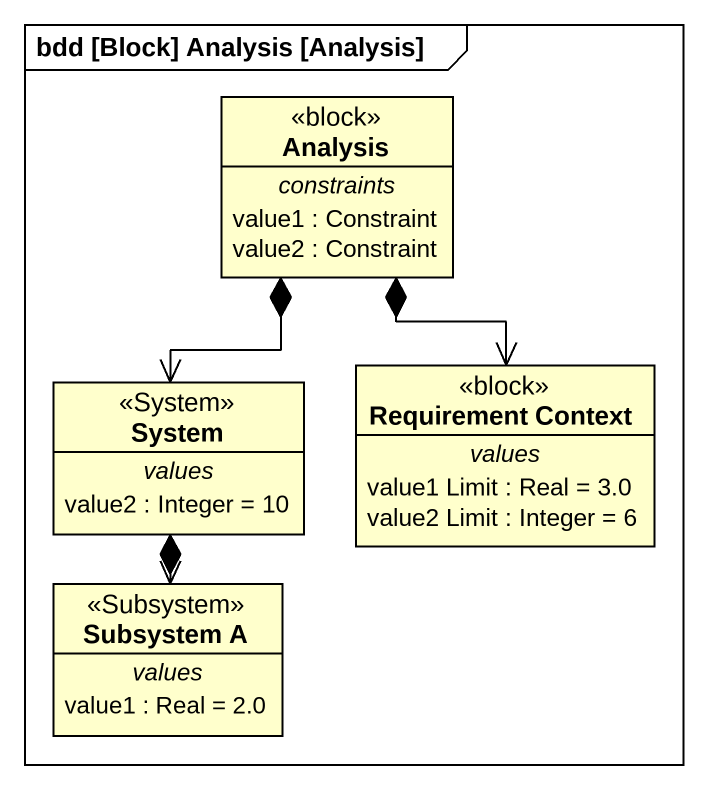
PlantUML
@startuml
mainframe bdd [Block] Analysis [Analysis]
hide circle
hide empty members
class Analysis <<block>> {
  -- constraints --
  value1 : Constraint
  value2 : Constraint
}
class System <<System>> {
  -- values --
  value2 : Integer = 10
}
class "Requirement Context" as Requirement_Context <<block>> {
  -- values --
  value1 Limit : Real = 3.0
  value2 Limit : Integer = 6
}
class "Subsystem A" as Subsystem_A <<Subsystem>> {
  -- values --
  value1 : Real = 2.0
}
Analysis *--> System
System *--> Subsystem_A
Requirement_Context <-up-* Analysis
@enduml
